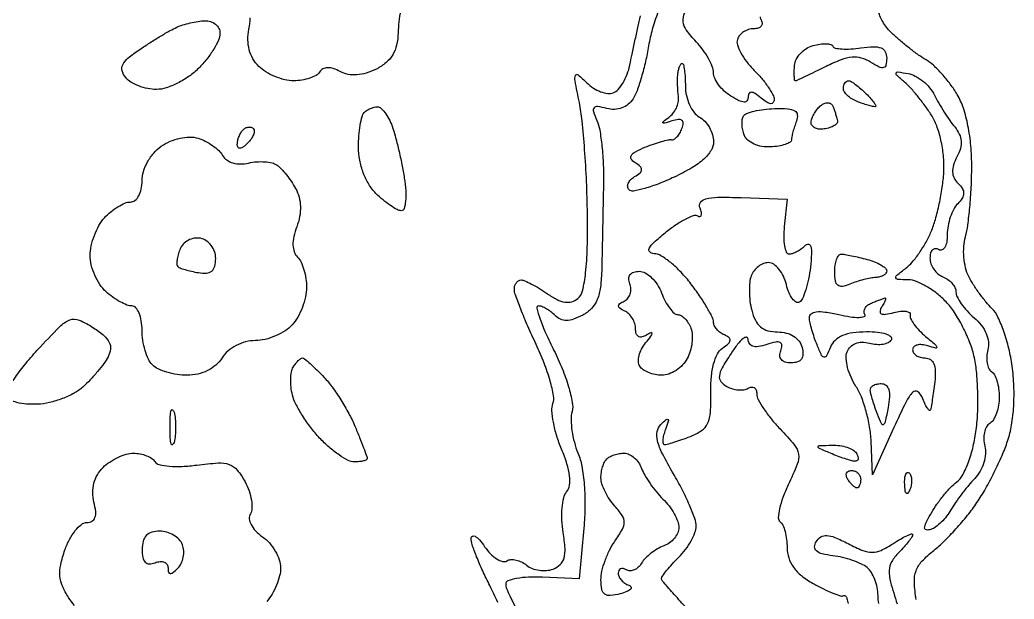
# Model space of a CAD drawing. Extents: x 0 to 102, y 0 to 135.
# Drawn here: x 14.63 to 24.34, y 102.21 to 107.87 of the extents above; entities that cross this region are included whole.
import ezdxf

# ---------------------------------------------------------------- set-up
doc = ezdxf.new("R2010")
doc.units = 0
doc.header["$MEASUREMENT"] = 0

msp = doc.modelspace()

# ---------------------------------------------------------------- linework, layer by layer
for points in [[(18.345464, 107.959745, 0.017123), (18.329427, 107.84772, 0.020578), (18.322323, 107.741533, -0.049361), (18.307296, 107.621253, -0.079602), (18.268918, 107.525666, -0.082965), (18.203981, 107.449537, -0.058293), (18.109758, 107.387458, -0.040673), (18.010836, 107.347394, -0.058794), (17.918223, 107.329961, -0.066129), (17.832845, 107.335386, -0.074104), (17.755342, 107.363104, 0.044104), (17.688917, 107.391442, 0.085802), (17.632038, 107.399685, 0.115263), (17.586967, 107.38785, 0.133516), (17.554641, 107.357629, -0.127887), (17.520532, 107.325025, -0.046231), (17.458728, 107.297718, -0.042125), (17.382328, 107.279067, -0.03883), (17.30175, 107.2728, -0.058896), (17.214693, 107.28309, -0.039), (17.118827, 107.314145, -0.039035), (17.029086, 107.359647, -0.059597), (16.960538, 107.413548, -0.066451), (16.903477, 107.48819, -0.065496), (16.867653, 107.575545, -0.062406), (16.854543, 107.672996, -0.051664), (16.864396, 107.777332, 0.046084), (16.875974, 107.886884, 0.091296)], [(20.861074, 107.940292, 0.022219), (20.805604, 107.773756, 0.027567), (20.76965, 107.614453, -0.01466), (20.738894, 107.459687, -0.014601), (20.699086, 107.30678, -0.014596), (20.656557, 107.175408, -0.054047), (20.618699, 107.097086, -0.080685), (20.570928, 107.042539, -0.084154), (20.508993, 107.006864, -0.081855), (20.43726, 106.992969, -0.071062), (20.361089, 107.001682, 0.025031), (20.270373, 107.020612, 0.264775), (20.236321, 107.007717, 0.260534), (20.229702, 106.97163, 0.02439), (20.264193, 106.884549, -0.065611), (20.292026, 106.792901, -0.015412), (20.313325, 106.633702, -0.015618), (20.326549, 106.447592, -0.01479), (20.328473, 106.2576, -0.000138), (20.324445, 106.053413, -0.000098), (20.319816, 105.824238, -0.000099), (20.315308, 105.605324, -0.000209), (20.311711, 105.435727, -0.024455), (20.299081, 105.256929, -0.067844), (20.267371, 105.135235, -0.092678), (20.211548, 105.049134, -0.08001), (20.125717, 104.983739, -0.035205), (20.037291, 104.944142, -0.085115), (19.967076, 104.931306, -0.110474), (19.908195, 104.943799, -0.089306), (19.854997, 104.980763, 0.033565), (19.814526, 105.016137, 0.032874), (19.769414, 105.046047, 0.034695), (19.726393, 105.066848, 0.095543), (19.693455, 105.0732, 0.490662), (19.677055, 105.052003, 0.020165), (19.70925, 104.945716, 0.021723), (19.764828, 104.805712, 0.011924), (19.844268, 104.639211, -0.021082), (19.925305, 104.461044, -0.024191), (19.987, 104.28458, -0.024306), (20.024283, 104.131807, -0.1121), (20.021343, 104.041386, 0.069472), (20.011962, 103.961613, 0.030317), (20.020742, 103.855141, 0.029275), (20.043969, 103.741391, 0.034531), (20.079461, 103.637429, -0.056366), (20.117593, 103.507477, -0.023846), (20.140306, 103.32689, -0.022058), (20.147231, 103.119188, -0.019474), (20.136462, 102.902805), (20.0925, 102.4083), (19.73295, 102.424317, 0.021592), (19.595134, 102.424502, 0.035228), (19.479018, 102.411411, 0.039975), (19.395264, 102.388898, 0.317104), (19.3734, 102.357891, 0.094409), (19.382006, 102.312721, 0.0173), (19.416124, 102.23446, 0.018045), (19.463162, 102.144502, 0.01554)], [(21.859968, 107.897118, 0.139169), (21.8691, 107.865, -0.129002), (21.878939, 107.83285, -0.189552), (21.869354, 107.805251, -0.14589), (21.840458, 107.786643, -0.070719), (21.796543, 107.7804, 0.076484), (21.746245, 107.772661, 0.067648), (21.698253, 107.750042, 0.07036), (21.659765, 107.716556, 0.098453), (21.637251, 107.677053, 0.161442), (21.637165, 107.624036, 0.044305), (21.670673, 107.546314, 0.039936), (21.726685, 107.459961, 0.032547), (21.799401, 107.377108, -0.021265), (21.874663, 107.295157, -0.025233), (21.938249, 107.211495, -0.025287), (21.983944, 107.136777, -0.125227), (21.996, 107.089396, -0.15593), (21.986389, 107.059327, -0.27233), (21.963246, 107.048983, -0.116981), (21.924239, 107.062974, -0.02887), (21.8691, 107.1036, 0.024274), (21.81001, 107.14798, 0.130689), (21.772384, 107.16111, 0.304377), (21.750612, 107.148786, 0.116716), (21.7422, 107.113242, -0.159423), (21.730637, 107.077899, -0.254651), (21.702588, 107.064703, -0.103384), (21.652433, 107.078315, -0.021801), (21.573, 107.123233, -0.047245), (21.508272, 107.172713, -0.046308), (21.453502, 107.233771, -0.050155), (21.415925, 107.29669, -0.109979), (21.4038, 107.351148, 0.096095), (21.39229, 107.410482, 0.031981), (21.353839, 107.490666, 0.030469), (21.29881, 107.576141, 0.030325), (21.23372, 107.654436, -0.029242), (21.137183, 107.77005, -0.142696), (21.107953, 107.849195, -0.116969), (21.122827, 107.939869, -0.016821)], [(23.383967, 102.205658, -0.029541), (23.366246, 102.376311, -0.097975), (23.383137, 102.48738, -0.104109), (23.440334, 102.579898, -0.035789), (23.557401, 102.686375, 0.028321), (23.65712, 102.774393, 0.014262), (23.773081, 102.895789, 0.014115), (23.886136, 103.028455, 0.020326), (23.977863, 103.15246, 0.020563), (24.060783, 103.286168, 0.012896), (24.147115, 103.448728, 0.012941), (24.223964, 103.613445, 0.022973), (24.277375, 103.753339, 0.038571), (24.31608, 103.910367, 0.026013), (24.336818, 104.09384, 0.024737), (24.338992, 104.290151, 0.024577), (24.321792, 104.486145, 0.024745), (24.289449, 104.657873, 0.025105), (24.240415, 104.824723, 0.02588), (24.18316, 104.964892, 0.086682), (24.126313, 105.045801, -0.02481), (24.067057, 105.111249, -0.0145), (24.002414, 105.195027, -0.014479), (23.942432, 105.282847, -0.023745), (23.897479, 105.360853, -0.061347), (23.866765, 105.444276, -0.037072), (23.850368, 105.548444, -0.036656), (23.849428, 105.656007, -0.052408), (23.865492, 105.75, 0.035325), (23.888591, 105.862017, 0.010461), (23.908134, 106.036054, 0.010441), (23.921957, 106.233145, 0.011076), (23.927184, 106.4268, 0.023039), (23.918499, 106.637311, 0.027538), (23.890336, 106.833791, 0.030287), (23.845153, 107.005028, 0.053129), (23.78484, 107.1384, 0.027422), (23.71781, 107.239451, 0.022704), (23.635999, 107.339404, 0.023296), (23.552383, 107.424284, 0.055414), (23.481196, 107.4768, -0.022931), (23.407906, 107.523853, -0.010908), (23.317855, 107.590678, -0.010787), (23.226591, 107.664751, -0.015049), (23.148487, 107.735137, -0.061521), (23.065717, 107.836585, -0.071923), (23.015323, 107.950084, -0.056232)], [(19.29495, 102.177501, 0.02147), (19.218979, 102.34148, -0.01119), (19.148538, 102.485678, -0.013445), (19.089044, 102.624402, -0.012163), (19.045217, 102.743018, -0.082587), (19.035, 102.804454, -0.285788), (19.048112, 102.82552, -0.259174), (19.073977, 102.824229, -0.076276), (19.116539, 102.787697, -0.024559), (19.167689, 102.721809, 0.039854), (19.22454, 102.653021, 0.057264), (19.285639, 102.602998, 0.073378), (19.341609, 102.577657, 0.211113), (19.382894, 102.583368, -0.124428), (19.422788, 102.595971, -0.068167), (19.474211, 102.591966, -0.061222), (19.528729, 102.572918, -0.058642), (19.577883, 102.541024, 0.0817), (19.631765, 102.509476, 0.056205), (19.700397, 102.491632, 0.055359), (19.77257, 102.489361, 0.07194), (19.837015, 102.50396, 0.099049), (19.905993, 102.547578, 0.13593), (19.943504, 102.610257, 0.085288), (19.953004, 102.705991, 0.022409), (19.935092, 102.85962, -0.029267), (19.922571, 102.981517, -0.032151), (19.924998, 103.100239, -0.03399), (19.940375, 103.200175, -0.118576), (19.968952, 103.258339, 0.140329), (19.996696, 103.3215, 0.063865), (19.997378, 103.412496, 0.046699), (19.971908, 103.530038, 0.022268), (19.918636, 103.675414, -0.024892), (19.871416, 103.806396, -0.027474), (19.839224, 103.937208, -0.028369), (19.824422, 104.050743, -0.110276), (19.834724, 104.120445, 0.139679), (19.84145, 104.195949, 0.022021), (19.806717, 104.342473, 0.022996), (19.748682, 104.515986, 0.018282), (19.670786, 104.69753, -0.007134), (19.589289, 104.876356, -0.009436), (19.520506, 105.041586, -0.007184), (19.467843, 105.180976, -0.086934), (19.458, 105.237161, -0.071546), (19.462938, 105.271493, -0.086788), (19.477322, 105.30061, -0.100359), (19.498693, 105.320075, -0.1355), (19.523776, 105.327, -0.103885), (19.560356, 105.319317, -0.016656), (19.62653, 105.287566, -0.017805), (19.703009, 105.244154, -0.014783), (19.78121, 105.192757, 0.033915), (19.874882, 105.136199, 0.079553), (19.952358, 105.110813, 0.107792), (20.018574, 105.114585, 0.105659), (20.077744, 105.145554, 0.16555), (20.124693, 105.222139, 0.027256), (20.154007, 105.395689, 0.02261), (20.170661, 105.641601, 0.009151), (20.172041, 105.977746, 0.007559), (20.162952, 106.287696, 0.007167), (20.144413, 106.602793, 0.00714), (20.120039, 106.881026, 0.02491), (20.092846, 107.059178, -0.004078), (20.051002, 107.273146, -0.137915), (20.055576, 107.324336, -0.517242), (20.081774, 107.331106, -0.020898), (20.166563, 107.253122, 0.051914), (20.229593, 107.201979, 0.053836), (20.301068, 107.16564, 0.059675), (20.369907, 107.148532, 0.123314), (20.424581, 107.155182, 0.120278), (20.472243, 107.188197, 0.04713), (20.519778, 107.253204, 0.043139), (20.560074, 107.336417, 0.04128), (20.586206, 107.426537, -0.002723), (20.608085, 107.531679, -0.001456), (20.636208, 107.661383, -0.001449), (20.665687, 107.793624, -0.002262), (20.691914, 107.9073, -0.033185)], [(21.126337, 102.138525, -0.007319), (21.005814, 102.271182, -0.003008), (20.905635, 102.38613, -0.179605), (20.8962, 102.411547, -0.160663), (20.903781, 102.43453, -0.011274), (20.945902, 102.488831, -0.015048), (21.000584, 102.552141, -0.010728), (21.0654, 102.6198, 0.035169), (21.130149, 102.69436, 0.033601), (21.184897, 102.778362, 0.035446), (21.22288, 102.859133, 0.092438), (21.2346, 102.921985, 0.087312), (21.221594, 102.995896, 0.015315), (21.169147, 103.127594, 0.016199), (21.097085, 103.279866, 0.013922), (21.01178, 103.435185, -0.01394), (20.90473, 103.630111, -0.05652), (20.856907, 103.756621, -0.10613), (20.853591, 103.846138, -0.154934), (20.889892, 103.91555, -0.013258), (20.941641, 103.964244, -0.4081), (20.95774, 103.963496, -0.275559), (20.961916, 103.944058, -0.009404), (20.934461, 103.86765, 0.025706), (20.916122, 103.810862, 0.047542), (20.908121, 103.76309, 0.071916), (20.910499, 103.73041, 0.352208), (20.923941, 103.7196, 0.068669), (20.952191, 103.723498, 0.006939), (21.017412, 103.742828, 0.00859), (21.094767, 103.768392, 0.00674), (21.177763, 103.798673, 0.060231), (21.28656, 103.855818, 0.133254), (21.346618, 103.926848, 0.094091), (21.374234, 104.035306, 0.020923), (21.378049, 104.227496, -0.027129), (21.38293, 104.378765, -0.042901), (21.405156, 104.506522, -0.052409), (21.442228, 104.604205, -0.124497), (21.492828, 104.662463, 0.028678), (21.549401, 104.706847, 0.181564), (21.566294, 104.738596, 0.274039), (21.5548, 104.765394, 0.061381), (21.50955, 104.790591, -0.062251), (21.469114, 104.813198, -0.059775), (21.434864, 104.845334, -0.064614), (21.411623, 104.881691, -0.110379), (21.4038, 104.916695, 0.120123), (21.392139, 104.96453, 0.014248), (21.338722, 105.060772, 0.016362), (21.267096, 105.173034, 0.012743), (21.182259, 105.290345, 0.027126), (21.08731, 105.401745, 0.03154), (20.985255, 105.496372, 0.033163), (20.890362, 105.563873, 0.133268), (20.822709, 105.583842, -0.177318), (20.780709, 105.600279, -0.347999), (20.774761, 105.633531, -0.084727), (20.821375, 105.693365, -0.013668), (20.933575, 105.790308, -0.021819), (21.033817, 105.865194, -0.031313), (21.129143, 105.921738, -0.032053), (21.209064, 105.956349, -0.228396), (21.249856, 105.952071, 0.159022), (21.271211, 105.946887, 0.313299), (21.284119, 105.95742, 0.126569), (21.284896, 105.985881, 0.035496), (21.27184, 106.02878, -0.23968), (21.27762, 106.084118, -0.188943), (21.327233, 106.119743, -0.06114), (21.445015, 106.134799, -0.010076), (21.674659, 106.131322), (22.1229, 106.115497), (22.095374, 105.848148, 0.025964), (22.090176, 105.745678, 0.042797), (22.097688, 105.659334, 0.054481), (22.115202, 105.598693, 0.304077), (22.141904, 105.5808, 0.085794), (22.176291, 105.586744, 0.036857), (22.219035, 105.605629, 0.035078), (22.262675, 105.632978, 0.038881), (22.300483, 105.665323, -0.243575), (22.33273, 105.675566, -0.30107), (22.355186, 105.654427, -0.07205), (22.361523, 105.581688, -0.014818), (22.350356, 105.453039, -0.020755), (22.331758, 105.336101, -0.026331), (22.304507, 105.230207, -0.026041), (22.273262, 105.146332, -0.153324), (22.242933, 105.111256, -0.278588), (22.210996, 105.110931, -0.099566), (22.175689, 105.142636, -0.063455), (22.142138, 105.202076, -0.035323), (22.116209, 105.28124, 0.049642), (22.086648, 105.36347, 0.059347), (22.042743, 105.433056, 0.069717), (21.99192, 105.480418, 0.153939), (21.941874, 105.4962, 0.094636), (21.892208, 105.486715, 0.066832), (21.842527, 105.458868, 0.064667), (21.800363, 105.417695, 0.075576), (21.772721, 105.369111, 0.066995), (21.757665, 105.30556, 0.027866), (21.753857, 105.217282, 0.026957), (21.760274, 105.120941, 0.031384), (21.776988, 105.030711, 0.053966), (21.812904, 104.933446, 0.103744), (21.864178, 104.868502, 0.109529), (21.935145, 104.831776, 0.064932), (22.030045, 104.8194, -0.061955), (22.114311, 104.808918, -0.078961), (22.186183, 104.778099, -0.087702), (22.239361, 104.729771, -0.100944), (22.269572, 104.668329, -0.064186), (22.278158, 104.601395, -0.155613), (22.263159, 104.554467, -0.165185), (22.224592, 104.526626, -0.074602), (22.162151, 104.517257, -0.067541), (22.104019, 104.525146, -0.149394), (22.066625, 104.548922, -0.173213), (22.052176, 104.586755, -0.097359), (22.060709, 104.635791, 0.076263), (22.07225, 104.68885, 0.313152), (22.056095, 104.715498, 0.15957), (22.012108, 104.720016, 0.023307), (21.924198, 104.696562, -0.035923), (21.842661, 104.676995, -0.112908), (21.786823, 104.680415, -0.187578), (21.754203, 104.705569, -0.135336), (21.741643, 104.750249, 0.412437), (21.724999, 104.766827, 0.177195), (21.692475, 104.754967, 0.052895), (21.639026, 104.699256, 0.019052), (21.575047, 104.609805, 0.014315), (21.486921, 104.4674, 0.09998), (21.460844, 104.390322, 0.206222), (21.476395, 104.336203, 0.093785), (21.533975, 104.287977, 0.054728), (21.588004, 104.265079, 0.05136), (21.646886, 104.253823, 0.055197), (21.701618, 104.255138, 0.105201), (21.74287, 104.269914, -0.104394), (21.774852, 104.281427, -0.179713), (21.802146, 104.275378, -0.164897), (21.820453, 104.252278, -0.086045), (21.8268, 104.215672, 0.122583), (21.84064, 104.160067, 0.024206), (21.893546, 104.071061, 0.024326), (21.967036, 103.970973, 0.020502), (22.054022, 103.87239, -0.01765), (22.194523, 103.714975, -0.138008), (22.234099, 103.626141, -0.132435), (22.222419, 103.528048, -0.015781), (22.133728, 103.325878, 0.022855), (22.08218, 103.203706, 0.034236), (22.049621, 103.092624, 0.036809), (22.036906, 103.004368, 0.256851), (22.054556, 102.966217, -0.13199), (22.08091, 102.933204, -0.037345), (22.102824, 102.870575, -0.034847), (22.117866, 102.793302, -0.030658), (22.1229, 102.711284, 0.079696), (22.13885, 102.611851, 0.078062), (22.185135, 102.521611, 0.066878), (22.26396, 102.439221, 0.039729), (22.3767, 102.362992, 0.014047), (22.477227, 102.309756, 0.020189), (22.569259, 102.268815, 0.016537), (22.645799, 102.241299, 0.206163), (22.675821, 102.244147, -0.361613), (22.693075, 102.240779, -0.092032), (22.70783, 102.213806, -0.052834), (22.717923, 102.166776, -0.026466)], [(15.1597, 102.14873, -0.031472), (15.102544, 102.225023, -0.043326), (15.042161, 102.337298, -0.082608), (15.01767, 102.436516, -0.074057), (15.025382, 102.545441, -0.029234), (15.06657, 102.690323, -0.037445), (15.111165, 102.792847, -0.047046), (15.16784, 102.879511, -0.054455), (15.227474, 102.939553, -0.171658), (15.280188, 102.9582, 0.125938), (15.330613, 102.971106, 0.184827), (15.359925, 103.005614, 0.112649), (15.366857, 103.066017, 0.033969), (15.350393, 103.157538, -0.059353), (15.338412, 103.251121, -0.066607), (15.349657, 103.341163, -0.0677), (15.383893, 103.423871, -0.064526), (15.439424, 103.495938, -0.049154), (15.504288, 103.549165, -0.03785), (15.584097, 103.594151, -0.038879), (15.665985, 103.624963, -0.07066), (15.73665, 103.635, -0.047422), (15.800932, 103.62889, -0.046558), (15.863327, 103.610772, -0.05046), (15.914899, 103.584154, -0.110423), (15.945788, 103.552523, 0.20349), (15.987141, 103.523267, 0.033188), (16.086446, 103.508474, 0.031814), (16.213202, 103.506203, 0.022636), (16.354729, 103.519111, -0.017864), (16.562277, 103.540038, -0.099837), (16.67248, 103.525154, -0.139787), (16.749771, 103.471014, -0.047683), (16.826326, 103.355855, -0.03864), (16.865267, 103.267268, -0.042793), (16.888527, 103.176696, -0.04725), (16.894221, 103.097095, -0.133423), (16.878507, 103.044106, 0.166722), (16.867532, 102.995747, 0.093564), (16.885177, 102.937433, 0.072188), (16.92935, 102.876147, 0.047819), (16.995429, 102.819742, -0.059426), (17.063671, 102.758705, -0.047909), (17.121403, 102.678956, -0.049558), (17.16076, 102.593554, -0.083392), (17.1738, 102.515914, -0.061349), (17.164027, 102.436564, -0.036286), (17.134188, 102.345802, -0.035802), (17.090583, 102.258174, -0.050605), (17.038951, 102.188017, -0.054338)], [(23.018508, 102.167847, -0.046853), (23.0112, 102.245661, 0.050629), (23.003388, 102.322613, 0.042235), (22.980136, 102.401463, 0.044047), (22.945986, 102.470526, 0.083304), (22.90545, 102.517355, 0.064556), (22.848907, 102.552975, 0.025174), (22.763074, 102.587545, 0.024415), (22.665247, 102.616071, 0.027825), (22.569267, 102.633464, -0.028137), (22.465549, 102.652326, -0.116439), (22.409086, 102.680865, -0.228237), (22.391462, 102.7201, -0.133982), (22.406635, 102.770398, -0.11212), (22.453137, 102.817155, -0.1574), (22.509731, 102.831762, -0.086356), (22.589813, 102.812848, -0.018591), (22.719159, 102.751733, 0.022787), (22.862793, 102.685334, 0.096821), (22.955208, 102.667138, 0.11108), (23.041025, 102.686318, 0.034739), (23.156741, 102.751135, -0.013055), (23.230753, 102.796913, -0.024772), (23.292948, 102.829157, -0.027771), (23.338799, 102.847111, -0.51064), (23.3496, 102.839293, -0.152152), (23.342818, 102.817521, -0.014708), (23.309667, 102.772376, -0.017619), (23.265725, 102.719998, -0.013032), (23.213659, 102.665144, 0.063275), (23.144771, 102.576203, 0.125998), (23.120153, 102.491217, 0.074974), (23.133774, 102.376691, 0.012498), (23.197973, 102.163922, -0.025422)]]:
    msp.add_lwpolyline(points, format="xyb")
for points in [[(16.43355, 107.859054, -0.087622), (16.490076, 107.851396, -0.098046), (16.53811, 107.824847, -0.10462), (16.570203, 107.78366, -0.113849), (16.5816, 107.734255, -0.106302), (16.567789, 107.670026, -0.031702), (16.520601, 107.580917, -0.030224), (16.453419, 107.48496, -0.028546), (16.373945, 107.395855, -0.043334), (16.279364, 107.316386, -0.036501), (16.167075, 107.249199, -0.03803), (16.054757, 107.203003, -0.078708), (15.961304, 107.1882, -0.05004), (15.875745, 107.196784, -0.042013), (15.788204, 107.222334, -0.04387), (15.711632, 107.259856, -0.083885), (15.659879, 107.304401, -0.105073), (15.625607, 107.369698, -0.186686), (15.631299, 107.429336, -0.10541), (15.682658, 107.493591, -0.022653), (15.797571, 107.579351, -0.007324), (15.896517, 107.644345, -0.006716), (16.000201, 107.708359, -0.006728), (16.094254, 107.76299, -0.021829), (16.1586, 107.795604, -0.031549), (16.21789, 107.818083, -0.01813), (16.291713, 107.837963, -0.018063), (16.367631, 107.852616, -0.028611)], [(22.569115, 107.610475, 0.249162), (22.592643, 107.591597, 0.031502), (22.659458, 107.583216, 0.030976), (22.745935, 107.583226, 0.020923), (22.844065, 107.593457, -0.02536), (22.968088, 107.605277, -0.10624), (23.041544, 107.592866, -0.186243), (23.08123, 107.556093, -0.114294), (23.0958, 107.493185, -0.04981), (23.089086, 107.425952, -0.288941), (23.065587, 107.401309, -0.181855), (23.023271, 107.406118, -0.021326), (22.9392, 107.453765, 0.06994), (22.847635, 107.494501, 0.09378), (22.757364, 107.502822, 0.069118), (22.650652, 107.477487, 0.022909), (22.503202, 107.412182, -0.002657), (22.394681, 107.358763, -0.004071), (22.300031, 107.313743, -0.001464), (22.218183, 107.275918, -0.107909), (22.203902, 107.2728, -0.379194), (22.196562, 107.279302, -0.016506), (22.193298, 107.31629, -0.021004), (22.192676, 107.364084, -0.012552), (22.19575, 107.42085, -0.099318), (22.212869, 107.481019, -0.067799), (22.253751, 107.539443, -0.064764), (22.31114, 107.587341, -0.072875), (22.3767, 107.61667, -0.031284), (22.443196, 107.631025, -0.045595), (22.503017, 107.634555, -0.055238), (22.54867, 107.628003, -0.231936)], [(21.097125, 107.442, -0.353439), (21.109632, 107.431897, -0.017695), (21.119531, 107.376385, -0.021935), (21.126565, 107.304266, -0.013341), (21.12885, 107.218631, 0.055822), (21.139058, 107.127484, 0.051609), (21.169233, 107.038277, 0.055238), (21.213671, 106.964089, 0.103), (21.266325, 106.918327, -0.07979), (21.318918, 106.876708, -0.056208), (21.363417, 106.815652, -0.055693), (21.393601, 106.745484, -0.073876), (21.4038, 106.67683, -0.137944), (21.380109, 106.592593, -0.07273), (21.310108, 106.508383, -0.051017), (21.19199, 106.422238, -0.022197), (21.019846, 106.331787, -0.016947), (20.868544, 106.266831, -0.025155), (20.731716, 106.221286, -0.022696), (20.620641, 106.195789, -0.246217), (20.578146, 106.209054, -0.173533), (20.565143, 106.236548, -0.126559), (20.570361, 106.270231, -0.093707), (20.594022, 106.305393, -0.05958), (20.632732, 106.336225, 0.034951), (20.686754, 106.375074, 0.214813), (20.701433, 106.405132, 0.226969), (20.688295, 106.434928, 0.038908), (20.636968, 106.472457, -0.112934), (20.600786, 106.508143, -0.292434), (20.600842, 106.543192, -0.130069), (20.641047, 106.580013, -0.023528), (20.733686, 106.623148, -0.012767), (20.816167, 106.654495, -0.01574), (20.894617, 106.679294, -0.014182), (20.961042, 106.695997, -0.101828), (20.993925, 106.696491, 0.188449), (21.018487, 106.701077, 0.066572), (21.046587, 106.724272, 0.05454), (21.073675, 106.760745, 0.04088), (21.095367, 106.805866, 0.063536), (21.107993, 106.857574, 0.264858), (21.09582, 106.885952, 0.202258), (21.061294, 106.894717, 0.039778), (20.997642, 106.879811, -0.006204), (20.924198, 106.857323, -0.286242), (20.909682, 106.861385, -0.439522), (20.910719, 106.873158, -0.008238), (20.966147, 106.914278, 0.068557), (21.007846, 106.953807, 0.05644), (21.040568, 107.005718, 0.058303), (21.059894, 107.061554, 0.089226), (21.061873, 107.112608, -0.016751), (21.056267, 107.16544, -0.010797), (21.05315, 107.226933, -0.010854), (21.052708, 107.287274, -0.020035), (21.055376, 107.33625, -0.02807), (21.061525, 107.376761, -0.042337), (21.071775, 107.410936, -0.050619), (21.084223, 107.435015, -0.253343)], [(23.305175, 107.343102, -0.079832), (23.375737, 107.318609, -0.047952), (23.449618, 107.269222, -0.0466), (23.515483, 107.204297, -0.05931), (23.562278, 107.133023, 0.015716), (23.604631, 107.054363, 0.010562), (23.657679, 106.967152, 0.010644), (23.712665, 106.884829, 0.020643), (23.760624, 106.821931, -0.059648), (23.805576, 106.752347, -0.095265), (23.82402, 106.684237, -0.09112), (23.816241, 106.611978, -0.050648), (23.78243, 106.529768, 0.044197), (23.748563, 106.450343, 0.08957), (23.739377, 106.383251, 0.105666), (23.754563, 106.324551, 0.080598), (23.79348, 106.27056, -0.056572), (23.835139, 106.218233, -0.14583), (23.847882, 106.172142, -0.140893), (23.833479, 106.125553, -0.051451), (23.78952, 106.07148, 0.076958), (23.750577, 106.018269, 0.038261), (23.717821, 105.941157, 0.036822), (23.695482, 105.854247, 0.044524), (23.688, 105.770387, -0.040036), (23.682082, 105.696595, -0.090575), (23.663425, 105.643974, -0.171517), (23.635667, 105.620129, -0.235077), (23.6034, 105.6231, 0.14305), (23.571293, 105.631965, 0.191443), (23.543651, 105.620503, 0.136231), (23.524984, 105.588541, 0.064544), (23.5188, 105.540838, 0.085485), (23.528286, 105.485762, 0.066241), (23.556077, 105.431509, 0.066059), (23.597189, 105.386267, 0.083908), (23.6457, 105.357594, -0.062875), (23.694221, 105.331589, -0.060967), (23.735323, 105.294107, -0.06608), (23.763196, 105.251349, -0.111892), (23.7726, 105.20985, 0.120101), (23.784366, 105.161574, 0.034337), (23.824723, 105.095269, 0.032436), (23.882129, 105.024317, 0.029407), (23.950039, 104.958875, -0.050383), (24.02053, 104.885008, -0.064253), (24.068322, 104.804, -0.072033), (24.090279, 104.721748, -0.093476), (24.084881, 104.644058, 0.047973), (24.074265, 104.578235, 0.056216), (24.077315, 104.5151, 0.065221), (24.092674, 104.463791, 0.150141), (24.118942, 104.433791, -0.136975), (24.148448, 104.401798, -0.043511), (24.173082, 104.341137, -0.039705), (24.189946, 104.265511, -0.035025), (24.1956, 104.1849, -0.04176), (24.188798, 104.103597, -0.043791), (24.168584, 104.025884, -0.047947), (24.138947, 103.962574, -0.121488), (24.10363, 103.926545, 0.132128), (24.071651, 103.892526, 0.069374), (24.051422, 103.837659, 0.061336), (24.045302, 103.771458, 0.056421), (24.055051, 103.703774, -0.085657), (24.061421, 103.628908, -0.0542), (24.044461, 103.542722, -0.052231), (24.008092, 103.458347, -0.062218), (23.956672, 103.388648, 0.016688), (23.895778, 103.320126, 0.010868), (23.829919, 103.237236, 0.010933), (23.769129, 103.153477, 0.02041), (23.724256, 103.082712, -0.036176), (23.681741, 103.020118, -0.032132), (23.629051, 102.961617, -0.033557), (23.574576, 102.915147, -0.079524), (23.52744, 102.89058, -0.102799), (23.483448, 102.885415, -0.399361), (23.466949, 102.904118, -0.107848), (23.479385, 102.95244, -0.011928), (23.533484, 103.053714, -0.025114), (23.586445, 103.137315, -0.018555), (23.652903, 103.224371, -0.01885), (23.722021, 103.302102, -0.039433), (23.782436, 103.355892, 0.111309), (23.8386, 103.422511, 0.031027), (23.894173, 103.548059, 0.02968), (23.940975, 103.701892, 0.027304), (23.970805, 103.864523, 0.023065), (23.985217, 104.042752, 0.01628), (23.985621, 104.243718, 0.016474), (23.973378, 104.436282, 0.032975), (23.948737, 104.58671, 0.037261), (23.906002, 104.723515, 0.025113), (23.838151, 104.87245, 0.025343), (23.757474, 105.010659, 0.045018), (23.675768, 105.113998, 0.036928), (23.58703, 105.194696, 0.034393), (23.485333, 105.263586, 0.036241), (23.386229, 105.311971, 0.089539), (23.3073, 105.328229, -0.010518), (23.204036, 105.332938, -0.334969), (23.18601, 105.348528, -0.281746), (23.194575, 105.372899, -0.00847), (23.282824, 105.442335, 0.054414), (23.345648, 105.501859, 0.024133), (23.415342, 105.592518, 0.023543), (23.480605, 105.696602, 0.029301), (23.530719, 105.799194, 0.030888), (23.571744, 105.917403, 0.015551), (23.609472, 106.070781, 0.015382), (23.638749, 106.232289, 0.022022), (23.653934, 106.377027, 0.036566), (23.652102, 106.522427, 0.030156), (23.629536, 106.675888, 0.031119), (23.590511, 106.817719, 0.055593), (23.538859, 106.926927, 0.01767), (23.477403, 107.019069, 0.013752), (23.404415, 107.114873, 0.013967), (23.331358, 107.200477, 0.032489), (23.270919, 107.259251, -0.007571), (23.192683, 107.328094, -0.315339), (23.187975, 107.348844, -0.343821), (23.205653, 107.358981, -0.008272)], [(22.721143, 107.2728, -0.136573), (22.747226, 107.26554, -0.020956), (22.792562, 107.235523, -0.0221), (22.844256, 107.194489, -0.017569), (22.896386, 107.1459, -0.015368), (22.942223, 107.097155, -0.032802), (22.973841, 107.056277, -0.056968), (22.988323, 107.028387, -0.525687), (22.981862, 107.019, -0.06131), (22.95811, 107.021924, -0.010029), (22.913297, 107.034084, -0.010912), (22.86089, 107.050691, -0.009428), (22.806619, 107.070351, -0.045844), (22.755424, 107.09559, -0.052351), (22.712109, 107.128811, -0.059761), (22.682425, 107.164591, -0.144282), (22.6728, 107.197251, -0.062127), (22.676403, 107.226139, -0.080435), (22.687001, 107.250608, -0.097925), (22.702706, 107.266984, -0.153976)], [(22.573395, 107.018404, -0.004718), (22.585006, 106.983656, -0.003533), (22.597162, 106.945173, -0.003571), (22.608095, 106.908773, -0.008156), (22.615695, 106.88113, -0.24002), (22.610445, 106.857554, -0.08457), (22.583432, 106.834251, -0.060958), (22.539698, 106.814652, -0.038471), (22.485074, 106.802286, -0.064479), (22.430809, 106.801366, -0.108137), (22.387808, 106.815963, -0.145643), (22.362856, 106.843355, -0.160521), (22.358174, 106.878821, -0.059727), (22.371434, 106.920738, -0.037717), (22.396109, 106.96579, -0.037512), (22.427549, 107.007021, -0.055472), (22.4613, 107.037439, -0.07979), (22.495692, 107.054626, -0.118651), (22.529125, 107.056902, -0.139196), (22.556253, 107.043971, -0.130088)], [(18.120594, 107.019, -0.187403), (18.153253, 107.006314, -0.046687), (18.192446, 106.963085, -0.041238), (18.231105, 106.901523, -0.031409), (18.263257, 106.82865, -0.021736), (18.293606, 106.73366, -0.008649), (18.32726, 106.601023, -0.00854), (18.358694, 106.45646, -0.010625), (18.382744, 106.32105, -0.02274), (18.396145, 106.198657, -0.039379), (18.394597, 106.0964, -0.049703), (18.380498, 106.024325, -0.330917), (18.352881, 106.0038, -0.124569), (18.311738, 106.014212, -0.025529), (18.247186, 106.053503, -0.025411), (18.174994, 106.108227, -0.021493), (18.1044, 106.173, -0.06175), (18.035686, 106.261163, -0.045015), (17.98173, 106.37322, -0.043405), (17.946922, 106.49801, -0.046348), (17.9352, 106.6242, -0.018427), (17.939333, 106.736304, -0.022866), (17.951767, 106.83993, -0.022027), (17.969664, 106.924227, -0.13383), (17.9916, 106.9626, -0.054715), (18.018517, 106.984193, -0.038662), (18.052757, 107.002433, -0.039128), (18.088681, 107.014897, -0.064025)], [(21.999939, 107.000579, -0.020829), (22.130423, 106.998853, -0.115052), (22.197408, 106.979302, -0.244891), (22.22269, 106.940494, -0.116389), (22.214456, 106.87972, 0.013131), (22.195597, 106.826431, 0.013307), (22.179651, 106.772461, 0.013198), (22.168287, 106.72484, 0.05175), (22.16514, 106.694831, -0.27163), (22.151846, 106.67222, -0.047109), (22.104599, 106.651422, -0.039956), (22.038042, 106.635089, -0.025821), (21.959126, 106.626441, -0.057891), (21.876791, 106.631233, -0.061588), (21.799553, 106.654856, -0.06907), (21.738746, 106.692789, -0.127869), (21.705111, 106.739826, -0.040381), (21.689646, 106.792477, -0.040039), (21.682789, 106.84708, -0.043029), (21.684788, 106.895695, -0.107022), (21.696609, 106.929074, -0.169126), (21.727761, 106.954376, -0.028896), (21.802029, 106.976481, -0.028683), (21.896043, 106.993022, -0.022098)], [(16.90731, 106.80609, -0.212536), (16.916585, 106.781931, -0.080535), (16.908773, 106.745813, -0.061283), (16.886033, 106.703803, -0.041736), (16.85091, 106.66227, -0.034019), (16.80943, 106.626081, -0.131573), (16.77809, 106.613281, -0.290264), (16.758725, 106.622372, -0.142677), (16.7508, 106.64958, -0.054831), (16.754936, 106.687185, -0.038674), (16.767367, 106.727888, -0.039129), (16.785594, 106.765433, -0.063896), (16.8072, 106.7934, -0.075941), (16.83204, 106.811656, -0.089268), (16.859872, 106.820393, -0.100736), (16.886296, 106.818415, -0.128169)], [(16.367505, 106.71163, -0.043889), (16.438259, 106.682712, -0.034949), (16.508789, 106.639897, -0.036071), (16.568878, 106.590548, -0.070748), (16.607227, 106.54213, 0.112708), (16.64765, 106.499005, 0.078755), (16.708285, 106.470749, 0.069637), (16.782151, 106.460352, 0.057901), (16.861027, 106.469454, -0.039213), (16.938932, 106.481401, -0.03703), (17.019275, 106.481382, -0.039272), (17.090415, 106.470428, -0.095169), (17.13873, 106.448792, -0.052089), (17.180241, 106.412758, -0.020157), (17.230045, 106.354991, -0.019697), (17.279412, 106.287541, -0.023023), (17.320638, 106.219752, -0.060573), (17.35428, 106.135364, -0.057438), (17.367517, 106.043826, -0.054176), (17.359803, 105.946859, -0.04395), (17.331414, 105.846426, 0.035627), (17.302665, 105.750819, 0.06242), (17.294739, 105.668682, 0.078762), (17.307369, 105.601448, 0.111082), (17.339856, 105.550104, -0.088399), (17.37357, 105.50177, -0.036337), (17.401825, 105.426721, -0.034513), (17.421126, 105.33977, -0.037377), (17.4276, 105.253291, -0.055712), (17.417388, 105.161931, -0.036212), (17.386471, 105.06019, -0.03622), (17.341216, 104.964015, -0.055893), (17.287588, 104.889511, -0.065533), (17.217866, 104.830264, -0.042009), (17.12398, 104.780246, -0.041688), (17.021867, 104.746157, -0.059791), (16.927238, 104.7348, 0.062957), (16.831956, 104.722755, 0.056872), (16.739116, 104.687266, 0.058367), (16.658995, 104.632998, 0.075294), (16.601233, 104.5656, -0.075548), (16.541558, 104.49604, -0.062909), (16.460269, 104.442166, -0.059686), (16.363771, 104.407989, -0.055347), (16.259403, 104.3964, -0.038211), (16.161539, 104.40389, -0.034832), (16.062791, 104.426222, -0.036634), (15.977286, 104.458922, -0.08694), (15.92172, 104.49792, -0.087124), (15.882721, 104.553531, -0.036597), (15.850021, 104.639202, -0.034792), (15.82769, 104.738182, -0.038105), (15.8202, 104.83632, 0.03993), (15.812945, 104.927022, 0.059207), (15.791093, 105.003616, 0.077869), (15.75903, 105.055723, 0.219361), (15.721111, 105.0732, -0.095833), (15.672544, 105.082595, -0.030498), (15.605684, 105.114329, -0.029174), (15.533823, 105.159627, -0.028703), (15.467311, 105.213212, -0.063678), (15.408071, 105.282406, -0.041946), (15.358046, 105.374628, -0.041828), (15.323943, 105.474333, -0.061568), (15.3126, 105.5661, -0.054884), (15.32282, 105.658923, -0.036169), (15.353729, 105.761891, -0.036254), (15.398981, 105.858917, -0.056732), (15.452612, 105.933689, -0.036379), (15.514588, 105.99289, -0.035602), (15.584921, 106.042954, -0.037821), (15.652953, 106.077668, -0.099381), (15.706412, 106.0884, 0.17149), (15.750577, 106.104007, 0.097362), (15.787407, 106.14797, 0.075047), (15.811973, 106.214563, 0.050942), (15.8202, 106.295103, -0.074445), (15.833735, 106.385506, -0.052436), (15.874017, 106.480252, -0.051291), (15.934476, 106.566889, -0.062084), (16.007955, 106.633315, -0.051712), (16.094317, 106.681359, -0.047507), (16.191174, 106.712322, -0.049931), (16.286362, 106.723287, -0.078959)], [(16.390994, 105.733944, 0.090643), (16.330381, 105.734517, 0.080941), (16.270833, 105.71393, 0.081852), (16.22146, 105.675791, 0.096124), (16.190193, 105.625704, 0.025786), (16.172403, 105.57108, 0.034794), (16.162401, 105.520097, 0.037325), (16.160348, 105.478708, 0.196547), (16.169299, 105.458294, 0.105555), (16.19096, 105.444741, 0.014833), (16.24132, 105.428102, 0.016385), (16.303, 105.411912, 0.013267), (16.3701, 105.398493, 0.058358), (16.448954, 105.394209, 0.157501), (16.500528, 105.414496, 0.16081), (16.529839, 105.460761, 0.061535), (16.5393, 105.537341, 0.083099), (16.528162, 105.603898, 0.078823), (16.495889, 105.664555, 0.081958), (16.447823, 105.710329, 0.102144)], [(22.65165, 105.579645, -0.038866), (22.687511, 105.576195, -0.007282), (22.752377, 105.563844, -0.007754), (22.827921, 105.547091, -0.007025), (22.90545, 105.527478, -0.027901), (22.978348, 105.503512, -0.03928), (23.039885, 105.47364, -0.044402), (23.083498, 105.442557, -0.219123), (23.0958, 105.415833, -0.166905), (23.087748, 105.392382, -0.090372), (23.064736, 105.371829, -0.072758), (23.030501, 105.357213, -0.05511), (22.99005, 105.351177, 0.037726), (22.939136, 105.345376, 0.015882), (22.871874, 105.330291, 0.015608), (22.800681, 105.309541, 0.019623), (22.73625, 105.285725, -0.053327), (22.66347, 105.264265, -0.215296), (22.619628, 105.275176, -0.187832), (22.595065, 105.316964, -0.04004), (22.5882, 105.402549, -0.033848), (22.592822, 105.470744, -0.052221), (22.606838, 105.528099, -0.068439), (22.627309, 105.567354, -0.247803)], [(20.677743, 105.4116, -0.129514), (20.736487, 105.396124, -0.063593), (20.798858, 105.349472, -0.056672), (20.855189, 105.280991, -0.053003), (20.8962, 105.2001, 0.029983), (20.932679, 105.119125, 0.03966), (20.975799, 105.050728, 0.044428), (21.019004, 105.002505, 0.190099), (21.054255, 104.9886, -0.140808), (21.087703, 104.97899, -0.060679), (21.124085, 104.949523, -0.05332), (21.157664, 104.906461, -0.04737), (21.182945, 104.855571, -0.079295), (21.196204, 104.792798, -0.042932), (21.193361, 104.713718, -0.041404), (21.176349, 104.631691, -0.051079), (21.14672, 104.559471, -0.06883), (21.101358, 104.497104, -0.056004), (21.037722, 104.444302, -0.057688), (20.966357, 104.408456, -0.087783), (20.898216, 104.3964, -0.049674), (20.832495, 104.402945, -0.047504), (20.768315, 104.42234, -0.051204), (20.714953, 104.450853, -0.106444), (20.68241, 104.484706, -0.13771), (20.669763, 104.528708, -0.064448), (20.677069, 104.588031, -0.056638), (20.701683, 104.652558, -0.050953), (20.740867, 104.712446, 0.008244), (20.792969, 104.778929, 0.139028), (20.803011, 104.804669, 0.576966), (20.792916, 104.811874, 0.028561), (20.74815, 104.788347, -0.076214), (20.704238, 104.770355, -0.192873), (20.670702, 104.77523, -0.189915), (20.649468, 104.80203, -0.0738), (20.6424, 104.849657, 0.076165), (20.634522, 104.901072, 0.060458), (20.611336, 104.952324, 0.061443), (20.577093, 104.995693, 0.085984), (20.53665, 105.02385, -0.033491), (20.4882, 105.050545, -0.242427), (20.475287, 105.07286, -0.262196), (20.486382, 105.095033, -0.038076), (20.531897, 105.120966, 0.112684), (20.566883, 105.148467, 0.092542), (20.589538, 105.190372, 0.086686), (20.596462, 105.240174, 0.083089), (20.586296, 105.290166, -0.088315), (20.576647, 105.340275, -0.166389), (20.58929, 105.378984, -0.156653), (20.623807, 105.403344, -0.076092)], [(23.079643, 105.151121, -0.528748), (23.085088, 105.14632, -0.058999), (23.080328, 105.127072, -0.033015), (23.066681, 105.097024, -0.015312), (23.045264, 105.059874, 0.101329), (23.030639, 105.020007, 0.341339), (23.043296, 104.997285, 0.142102), (23.08494, 104.992164, 0.023962), (23.164279, 105.008897, -0.032585), (23.231881, 105.021943, -0.066888), (23.285713, 105.021507, -0.123792), (23.317548, 105.008495, -0.307084), (23.325558, 104.985895, 0.182294), (23.329365, 104.94988, 0.03949), (23.362366, 104.895431, 0.036316), (23.413058, 104.834809, 0.027836), (23.4765, 104.776165, -0.004961), (23.570607, 104.696838, -0.160714), (23.585826, 104.671553, -0.55913), (23.575115, 104.661079, -0.014807), (23.49765, 104.682939, 0.049331), (23.440945, 104.694791, 0.085743), (23.39309, 104.691744, 0.128632), (23.361565, 104.674908, 0.209073), (23.3496, 104.647545, 0.146962), (23.358988, 104.616295, 0.099078), (23.385388, 104.589671, 0.08285), (23.424856, 104.571724, 0.065458), (23.471431, 104.5656, -0.146972), (23.523057, 104.55009, -0.151696), (23.556816, 104.508851, -0.093253), (23.57118, 104.4376, -0.032756), (23.565678, 104.33295, -0.004129), (23.553974, 104.240763, -0.005308), (23.541615, 104.156215, -0.004117), (23.529941, 104.085671, -0.045262), (23.5225, 104.058, -0.52396), (23.5114, 104.055138, -0.070367), (23.492421, 104.07689, -0.03527), (23.46803, 104.120867, -0.015789), (23.441998, 104.181707, 0.15355), (23.397998, 104.236403, 0.368045), (23.350028, 104.230779, 0.073488), (23.285441, 104.136792, 0.007087), (23.166824, 103.885607), (22.95656, 103.4235), (22.943721, 103.752332, 0.032892), (22.928887, 103.89338, 0.024904), (22.894859, 104.045304, 0.025427), (22.848324, 104.185265, 0.052101), (22.795412, 104.287917, -0.041349), (22.74726, 104.37661, -0.041339), (22.714353, 104.472025, -0.044607), (22.70013, 104.55998, -0.109832), (22.709699, 104.624333, -0.101672), (22.742004, 104.674838, -0.106464), (22.791134, 104.707517, -0.094299), (22.854457, 104.719485, -0.063718), (22.927544, 104.71004, 0.046496), (22.995357, 104.698898, 0.055194), (23.060173, 104.701515, 0.064242), (23.112674, 104.716551, 0.153688), (23.143009, 104.742742, 0.380625), (23.137888, 104.771907, 0.091748), (23.090681, 104.796882, 0.051016), (23.007097, 104.813972, 0.02494), (22.898344, 104.8194, 0.03276), (22.764503, 104.810621, 0.066764), (22.66301, 104.783151, 0.087942), (22.59107, 104.736726, 0.109114), (22.545871, 104.67135, -0.015532), (22.507404, 104.584888, -0.332057), (22.484015, 104.572713, -0.249487), (22.460134, 104.590878, -0.010356), (22.415866, 104.6925, -0.014976), (22.388795, 104.764383, -0.013407), (22.364983, 104.840444, -0.013579), (22.34729, 104.909898, -0.04026), (22.340346, 104.958541, -0.249546), (22.357764, 104.996744, -0.138377), (22.406639, 105.016203, -0.063581), (22.494701, 105.01417, -0.017938), (22.629903, 104.988735, 0.017846), (22.740482, 104.967911, 0.039294), (22.826198, 104.961737, 0.077352), (22.875617, 104.969765, 0.485811), (22.883176, 104.990418, -0.149635), (22.875469, 105.019803, -0.121108), (22.88457, 105.051263, -0.097831), (22.909751, 105.080108, -0.068819), (22.947223, 105.101595, -0.00286), (22.989831, 105.118491, -0.003473), (23.029961, 105.133818, -0.002936), (23.063877, 105.146276, -0.024011)], [(15.346273, 104.859573, -0.031117), (15.44769, 104.783708, -0.100652), (15.499383, 104.71788, -0.145321), (15.511186, 104.651687, -0.095091), (15.487984, 104.577156, -0.035489), (15.447181, 104.512412, -0.015516), (15.384569, 104.432452, -0.015265), (15.31256, 104.351319, -0.019709), (15.241407, 104.281633, -0.059675), (15.156104, 104.221203, -0.033549), (15.040555, 104.1682, -0.032991), (14.914952, 104.129753, -0.045768), (14.798436, 104.11338, -0.03148), (14.692146, 104.114953, -0.042506), (14.597315, 104.13052, -0.048902), (14.525498, 104.156361, -0.199166), (14.495032, 104.190097, -0.215733), (14.499526, 104.243694, -0.020166), (14.57037, 104.359523, -0.023036), (14.670983, 104.495988, -0.016028), (14.796292, 104.640768, -0.008032), (15.016031, 104.871246, -0.104008), (15.114386, 104.93652, -0.198751), (15.205406, 104.935269, -0.043504)], [(17.386997, 104.5656, -0.175675), (17.407476, 104.558176, -0.008364), (17.463627, 104.509685, -0.01287), (17.529014, 104.448182, -0.008831), (17.600102, 104.37525, -0.031684), (17.677385, 104.281915, -0.016611), (17.761926, 104.157014, -0.016458), (17.840395, 104.022747, -0.024232), (17.899498, 103.899618, -0.003734), (17.945592, 103.787991, -0.005421), (17.984461, 103.688747, -0.002871), (18.015894, 103.604399, -0.087968), (18.0198, 103.582368, -0.291258), (18.011931, 103.570005, -0.045979), (17.983529, 103.559791, -0.038909), (17.943642, 103.552715, -0.024451), (17.896324, 103.5504, -0.119891), (17.834562, 103.565425, -0.030352), (17.745208, 103.618741, -0.029195), (17.64764, 103.694001, -0.025876), (17.55528, 103.78305, -0.025134), (17.468496, 103.885739, -0.021568), (17.387634, 104.001862, -0.022129), (17.323374, 104.113864, -0.05641), (17.290092, 104.201242, -0.035476), (17.275946, 104.27884, -0.034303), (17.272691, 104.358544, -0.036286), (17.279779, 104.428966, -0.09547), (17.297728, 104.476192, -0.025519), (17.321378, 104.510422, -0.032258), (17.346745, 104.539336, -0.033855), (17.370362, 104.559987, -0.164154)], [(23.041768, 104.3118, 0.053542), (22.998139, 104.307115, 0.078237), (22.962177, 104.293162, 0.103346), (22.939227, 104.27253, 0.183529), (22.932546, 104.24835, 0.042526), (22.938814, 104.2136, 0.009051), (22.955898, 104.154531, 0.009406), (22.978296, 104.086591, 0.008822), (23.003693, 104.018065, 0.013845), (23.043939, 103.922938, 0.44332), (23.065434, 103.916093, 0.210906), (23.084575, 103.942412, 0.00605), (23.112915, 104.081515, 0.029267), (23.126675, 104.186468, 0.093142), (23.11867, 104.256444, 0.164572), (23.089741, 104.296467, 0.155923)], [(16.132317, 104.03685, -0.039571), (16.144348, 103.969401, -0.024357), (16.148276, 103.8888, -0.024357), (16.144348, 103.808199, -0.039571), (16.132317, 103.74075, -0.161593), (16.118078, 103.718827, -0.542911), (16.104992, 103.723169, -0.052887), (16.095972, 103.782882, -0.011065), (16.093627, 103.8888, -0.011065), (16.095972, 103.994718, -0.052887), (16.104992, 104.054431, -0.542911), (16.118078, 104.058773, -0.161593)], [(22.562057, 103.713654, -0.042673), (22.636842, 103.70967, -0.045307), (22.708325, 103.693002, -0.049915), (22.766518, 103.667058, -0.125173), (22.7997, 103.635, -0.055812), (22.814857, 103.602975, -0.134085), (22.816522, 103.576998, -0.213971), (22.805107, 103.56115, -0.154124), (22.783543, 103.556346, -0.047528), (22.746581, 103.563135, -0.01075), (22.685503, 103.581903, -0.011043), (22.615698, 103.60673, -0.010516), (22.5459, 103.635, -0.003353), (22.433008, 103.684411, -0.352087), (22.42579, 103.698464, -0.343362), (22.437963, 103.708857, -0.003282)], [(20.532255, 103.635, -0.112857), (20.580365, 103.624001, -0.067837), (20.62942, 103.59151, -0.062503), (20.671949, 103.543555, -0.064023), (20.7009, 103.48695, 0.045093), (20.73227, 103.419449, 0.020984), (20.784189, 103.337932, 0.02059), (20.846249, 103.256339, 0.027007), (20.909745, 103.187554, -0.037237), (20.969309, 103.120322, -0.034897), (21.019676, 103.043578, -0.036831), (21.054533, 102.969034, -0.091193), (21.0654, 102.909949, -0.104255), (21.054368, 102.857616, -0.067844), (21.02191, 102.804794, -0.063902), (20.973949, 102.75951, -0.069321), (20.91735, 102.729275, 0.044736), (20.855635, 102.700097, 0.032353), (20.792624, 102.657383, 0.032917), (20.737629, 102.60854, 0.059165), (20.70065, 102.56095, -0.068542), (20.668464, 102.521087, -0.085683), (20.628843, 102.494917, -0.101098), (20.588174, 102.486195, -0.141772), (20.5526, 102.496113, 0.08065), (20.522254, 102.508681, 0.158972), (20.496524, 102.506524, 0.183693), (20.47944, 102.490213, 0.111759), (20.4732, 102.462643, 0.1117), (20.480922, 102.428508, 0.06995), (20.503623, 102.394206, 0.064713), (20.537174, 102.364942, 0.066662), (20.576768, 102.345577, -0.189774), (20.597763, 102.328007, -0.33401), (20.594639, 102.306741, -0.10343), (20.558084, 102.283099, -0.028056), (20.492168, 102.261848, -0.03875), (20.394852, 102.244308, -0.183291), (20.341058, 102.258717, -0.19469), (20.312267, 102.304438, -0.044379), (20.304, 102.397396, -0.056821), (20.313653, 102.482062, -0.029203), (20.343752, 102.584633, -0.028596), (20.387511, 102.687846, -0.038229), (20.439325, 102.775355, 0.022103), (20.513799, 102.892364, 0.131402), (20.53235, 102.961733, 0.1522), (20.512361, 103.025876, 0.032862), (20.439325, 103.118091, -0.037356), (20.387535, 103.184699, -0.032891), (20.343752, 103.261089, -0.034352), (20.313504, 103.335517, -0.079501), (20.304, 103.394911, -0.039288), (20.308161, 103.447783, -0.035223), (20.320567, 103.501376, -0.036986), (20.338741, 103.547976, -0.085109), (20.3604, 103.5786, -0.079311), (20.390263, 103.600241, -0.037945), (20.434147, 103.618433, -0.036387), (20.483913, 103.630841, -0.042932)], [(22.752407, 103.4658, -0.093332), (22.786607, 103.45936, -0.09642), (22.815682, 103.440949, -0.099167), (22.835142, 103.41348, -0.105053), (22.842, 103.3812, -0.042167), (22.839264, 103.348811, -0.061769), (22.831041, 103.321451, -0.081139), (22.818959, 103.302899, -0.210953), (22.804693, 103.2966, -0.151918), (22.786865, 103.302145, -0.038439), (22.762986, 103.321451, -0.035638), (22.737857, 103.348817, -0.029505), (22.7151, 103.3812, -0.082592), (22.701859, 103.413526, -0.161196), (22.704491, 103.440949, -0.182303), (22.722379, 103.459177, -0.108972)], [(23.316112, 103.442887, -0.126455), (23.332461, 103.415229, -0.060344), (23.339158, 103.374172, -0.05415), (23.335992, 103.327003, -0.051402), (23.322791, 103.280737, -0.054073), (23.304048, 103.245487, -0.470617), (23.28863, 103.244028, -0.168741), (23.276674, 103.268711, -0.018894), (23.271679, 103.33185, -0.028489), (23.272609, 103.390747, -0.077125), (23.281976, 103.431354, -0.208169), (23.297597, 103.446797, -0.296942)], [(15.992055, 102.8736, 0.070376), (15.915199, 102.862729, 0.131405), (15.861741, 102.830513, 0.127814), (15.830582, 102.775182, 0.064749), (15.8202, 102.695349, 0.044649), (15.827226, 102.616828, 0.150258), (15.850629, 102.571517, 0.20361), (15.890267, 102.555037, 0.089917), (15.9471, 102.565794, -0.069186), (15.995633, 102.577068, -0.117179), (16.036723, 102.571144, -0.152587), (16.063799, 102.549279, -0.148231), (16.074, 102.515625, 0.057382), (16.078903, 102.473045, 0.339706), (16.09515, 102.459729, 0.184096), (16.122301, 102.469105, 0.022201), (16.169833, 102.512593, 0.085436), (16.20269, 102.559114, 0.06262), (16.22257, 102.619223, 0.061901), (16.227098, 102.683173, 0.078522), (16.214789, 102.741013, 0.100469), (16.18253, 102.791712, 0.06683), (16.128373, 102.834653, 0.06354), (16.061556, 102.863695, 0.070897)]]:
    msp.add_lwpolyline(points, format="xyb", close=True)

doc.saveas('drawing.dxf')
